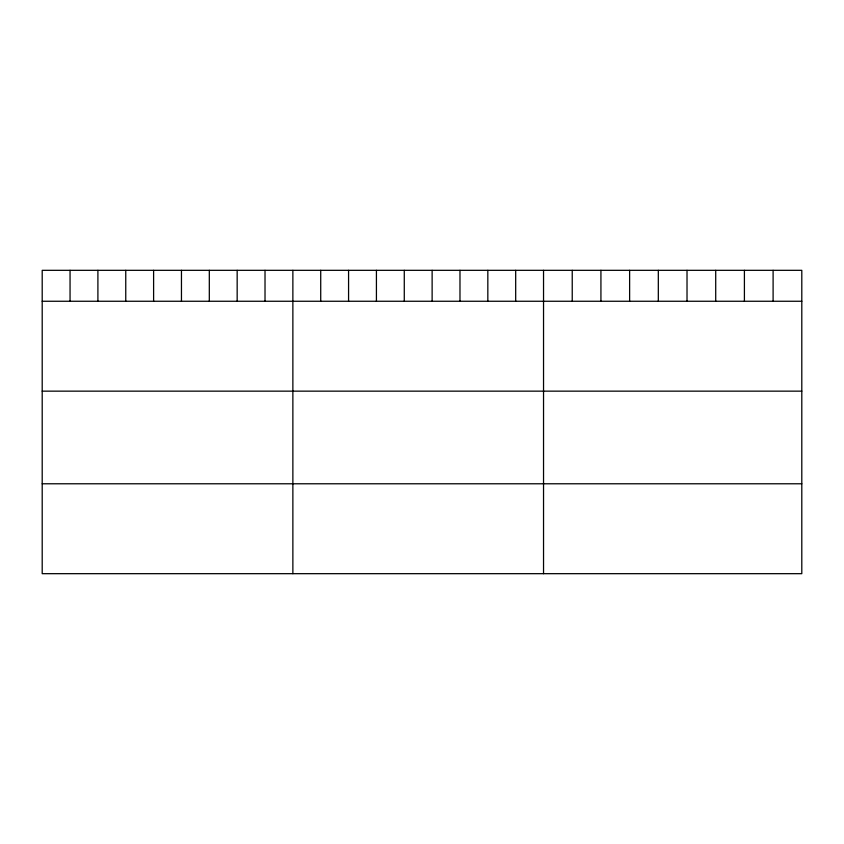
<?xml version="1.0" encoding="UTF-8"?>
<svg xmlns="http://www.w3.org/2000/svg" width="844" height="844" viewBox="0 0 844 844"><rect width="100%" height="100%" fill="white"/><g stroke="black" fill="none" stroke-linecap="round" stroke-linejoin="round"><path stroke-width="1.27" d="M801.8 301.255L801.8 573.677L42.2 573.677L42.2 270.323L801.8 270.323L801.8 301.255L42.2 301.255M42.2 391.152L801.8 391.152M42.2 483.781L801.8 483.781M773.104 270.323L773.104 301.255M744.408 270.323L744.408 301.255M715.712 270.323L715.712 301.255M687.016 270.323L687.016 301.255M658.32 270.323L658.32 301.255M629.624 270.323L629.624 301.255M600.928 270.323L600.928 301.255M572.232 270.323L572.232 301.255M543.536 270.323L543.536 573.677M515.684 270.323L515.684 301.255M487.832 270.323L487.832 301.255M459.98 270.323L459.98 301.255M432.128 270.323L432.128 301.255M404.276 270.323L404.276 301.255M376.424 270.323L376.424 301.255M348.572 270.323L348.572 301.255M320.72 270.323L320.72 301.255M292.868 270.323L292.868 573.677M265.016 270.323L265.016 301.255M237.164 270.323L237.164 301.255M209.312 270.323L209.312 301.255M181.46 270.323L181.46 301.255M153.608 270.323L153.608 301.255M125.756 270.323L125.756 301.255M97.904 270.323L97.904 301.255M70.052 270.323L70.052 301.255"/></g></svg>
